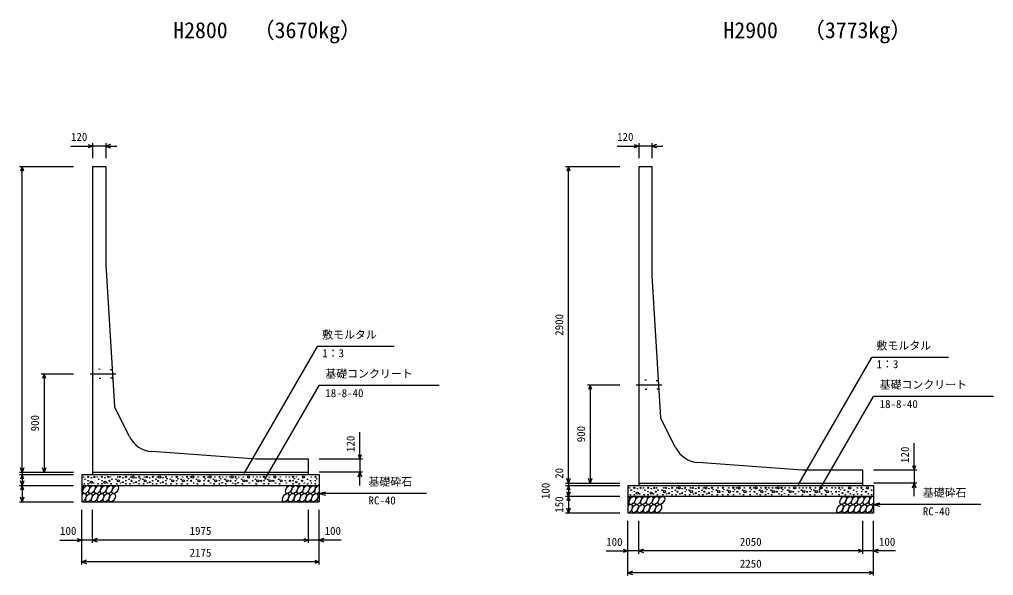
# Model space of a CAD drawing. Units: millimetres, scale not verified. Extents: x -50400 to 50400, y -17820 to 17820.
# Drawn here: x 26130 to 35047, y -10079 to -4989 of the extents above; entities that cross this region are included whole.
import ezdxf
from ezdxf.enums import TextEntityAlignment as Align

# ---------------------------------------------------------------- set-up
doc = ezdxf.new("R2010")
doc.units = ezdxf.units.MM
doc.header["$LTSCALE"] = 60
doc.linetypes.add('CHAIN1', pattern=[8, 5, -1, 1, -1])
doc.linetypes.add('DOTTED', pattern=[1.75, 0.25, -1.5])
for name, color, linetype, lineweight in [('0-0_CENTER', 7, 'CHAIN1', 25), ('0-1_DIM', 7, 'Continuous', 25), ('0-3_HATCH', 6, 'Continuous', 25), ('0-6_OUTLINE', 1, 'Continuous', 25), ('0-7_OUTLINE2', 4, 'DOTTED', 25), ('0-8_TXT', 7, 'Continuous', 25)]:
    doc.layers.add(name, color=color, linetype=linetype, lineweight=lineweight)
doc.styles.add('ＭＳ ゴシック', font='')
doc.styles.get('ＭＳ ゴシック').set_extended_font_data('MS Gothic')

msp = doc.modelspace()

# ---------------------------------------------------------------- linework, layer by layer
at = {"layer": '0-0_CENTER'}
for p, q in [((26775.89, -8233.94), (27011.53, -8233.94)), ((31775.89, -8333.94), (32011.53, -8333.94))]:
    msp.add_line(p, q, dxfattribs=at)
at = {"layer": '0-1_DIM'}
for p, q in [((26599.96, -6147.05), (26799.5, -6147.05)), ((26799.5, -6122.05), (26799.5, -6258.94)), ((26919.5, -6147.05), (26799.5, -6147.05)), ((26919.5, -6122.05), (26919.5, -6258.94)), ((26919.5, -6147.05), (27019.5, -6147.05)), ((31599.96, -6147.05), (31799.5, -6147.05)), ((31799.5, -6122.05), (31799.5, -6258.94)), ((31919.5, -6147.05), (31799.5, -6147.05)), ((31919.5, -6122.05), (31919.5, -6258.94)), ((31919.5, -6147.05), (32019.5, -6147.05)), ((26129.5, -6333.94), (26624.5, -6333.94)), ((26154.5, -9133.94), (26154.5, -6333.94)), ((31129.5, -6333.94), (31624.5, -6333.94)), ((31154.5, -9233.94), (31154.5, -6333.94)), ((28186.65, -9145.27), (28857.92, -7982.59)), ((29560.33, -7982.59), (28857.92, -7982.59)), ((33261.65, -9245.27), (33932.92, -8082.59)), ((34635.33, -8082.59), (33932.92, -8082.59)), ((26329.5, -8233.94), (26624.5, -8233.94)), ((26354.5, -8233.94), (26354.5, -9133.94)), ((28376.13, -9199.66), (28872.4, -8340.1)), ((29971.94, -8340.1), (28872.4, -8340.1)), ((31329.5, -8333.94), (31624.5, -8333.94)), ((31354.5, -8333.94), (31354.5, -9233.94)), ((33451.13, -9299.66), (33947.4, -8440.1)), ((35046.94, -8440.1), (33947.4, -8440.1)), ((29244.5, -9013.94), (29244.5, -8766.25)), ((34319.5, -9113.94), (34319.5, -8866.25)), ((29269.5, -9013.94), (28874.5, -9013.94)), ((29244.5, -9013.94), (29244.5, -9133.94)), ((26129.5, -9133.94), (26624.5, -9133.94)), ((26129.5, -9153.94), (26624.5, -9153.94)), ((26154.5, -9133.94), (26154.5, -9153.94)), ((26154.5, -9153.94), (26154.5, -9253.94)), ((29269.5, -9133.94), (28874.5, -9133.94)), ((29244.5, -9253.94), (29244.5, -9133.94)), ((34344.5, -9113.94), (33949.5, -9113.94)), ((34319.5, -9113.94), (34319.5, -9233.94)), ((26129.5, -9253.94), (26624.5, -9253.94)), ((26154.5, -9253.94), (26154.5, -9403.94)), ((31129.5, -9233.94), (31624.5, -9233.94)), ((31129.5, -9253.94), (31624.5, -9253.94)), ((31154.5, -9233.94), (31154.5, -9253.94)), ((31154.5, -9253.94), (31154.5, -9353.94)), ((34344.5, -9233.94), (33949.5, -9233.94)), ((34319.5, -9353.94), (34319.5, -9233.94)), ((28874.5, -9328.94), (28932.46, -9313.41)), ((29854.82, -9328.94), (28874.5, -9328.94)), ((28874.5, -9328.94), (28932.46, -9344.47)), ((31129.5, -9353.94), (31624.5, -9353.94)), ((31154.5, -9353.94), (31154.5, -9503.94)), ((26129.5, -9403.94), (26624.5, -9403.94)), ((33949.5, -9428.94), (34007.46, -9413.41)), ((34929.82, -9428.94), (33949.5, -9428.94)), ((33949.5, -9428.94), (34007.46, -9444.47)), ((26699.5, -9978.94), (26699.5, -9478.94)), ((26799.5, -9778.94), (26799.5, -9478.94)), ((28774.5, -9778.94), (28774.5, -9478.94)), ((28774.5, -9778.94), (28774.5, -9478.94)), ((28874.5, -9978.94), (28874.5, -9478.94)), ((31129.5, -9503.94), (31624.5, -9503.94)), ((31699.5, -10078.94), (31699.5, -9578.94)), ((31799.5, -9878.94), (31799.5, -9578.94)), ((33849.5, -9878.94), (33849.5, -9578.94)), ((33849.5, -9878.94), (33849.5, -9578.94)), ((33949.5, -10078.94), (33949.5, -9578.94)), ((26499.96, -9753.94), (26699.5, -9753.94)), ((26799.5, -9753.94), (26699.5, -9753.94)), ((28774.5, -9753.94), (26799.5, -9753.94)), ((28874.5, -9753.94), (28774.5, -9753.94)), ((29074.04, -9753.94), (28874.5, -9753.94)), ((31499.96, -9853.94), (31699.5, -9853.94)), ((31799.5, -9853.94), (31699.5, -9853.94)), ((33849.5, -9853.94), (31799.5, -9853.94)), ((33949.5, -9853.94), (33849.5, -9853.94)), ((34149.04, -9853.94), (33949.5, -9853.94)), ((28874.5, -9953.94), (26699.5, -9953.94)), ((33949.5, -10053.94), (31699.5, -10053.94))]:
    msp.add_line(p, q, dxfattribs=at)
for points in [[(26757.21, -6131.66), (26799.5, -6147.05), (26757.21, -6162.44)], [(26961.79, -6131.66), (26919.5, -6147.05), (26961.79, -6162.44)], [(31757.21, -6131.66), (31799.5, -6147.05), (31757.21, -6162.44)], [(31961.79, -6131.66), (31919.5, -6147.05), (31961.79, -6162.44)], [(26169.89, -6376.23), (26154.5, -6333.94), (26139.11, -6376.23)], [(31169.89, -6376.23), (31154.5, -6333.94), (31139.11, -6376.23)], [(26369.89, -8276.23), (26354.5, -8233.94), (26339.11, -8276.23)], [(31369.89, -8376.23), (31354.5, -8333.94), (31339.11, -8376.23)], [(29229.11, -8971.66), (29244.5, -9013.94), (29259.89, -8971.66)], [(26169.89, -9091.66), (26154.5, -9133.94), (26139.11, -9091.66)], [(26369.89, -9091.66), (26354.5, -9133.94), (26339.11, -9091.66)], [(34304.11, -9071.66), (34319.5, -9113.94), (34334.89, -9071.66)], [(26169.89, -9196.23), (26154.5, -9153.94), (26139.11, -9196.23)], [(29229.11, -9176.23), (29244.5, -9133.94), (29259.89, -9176.23)], [(26169.89, -9211.66), (26154.5, -9253.94), (26139.11, -9211.66)], [(26169.89, -9296.23), (26154.5, -9253.94), (26139.11, -9296.23)], [(31169.89, -9191.66), (31154.5, -9233.94), (31139.11, -9191.66)], [(31169.89, -9296.23), (31154.5, -9253.94), (31139.11, -9296.23)], [(31369.89, -9191.66), (31354.5, -9233.94), (31339.11, -9191.66)], [(34304.11, -9276.23), (34319.5, -9233.94), (34334.89, -9276.23)], [(26169.89, -9361.66), (26154.5, -9403.94), (26139.11, -9361.66)], [(31169.89, -9311.66), (31154.5, -9353.94), (31139.11, -9311.66)], [(31169.89, -9396.23), (31154.5, -9353.94), (31139.11, -9396.23)], [(31169.89, -9461.66), (31154.5, -9503.94), (31139.11, -9461.66)], [(26657.21, -9738.55), (26699.5, -9753.94), (26657.21, -9769.33)], [(26841.79, -9738.55), (26799.5, -9753.94), (26841.79, -9769.33)], [(28732.21, -9738.55), (28774.5, -9753.94), (28732.21, -9769.33)], [(28916.79, -9738.55), (28874.5, -9753.94), (28916.79, -9769.33)], [(31657.21, -9838.55), (31699.5, -9853.94), (31657.21, -9869.33)], [(31841.79, -9838.55), (31799.5, -9853.94), (31841.79, -9869.33)], [(33807.21, -9838.55), (33849.5, -9853.94), (33807.21, -9869.33)], [(33991.79, -9838.55), (33949.5, -9853.94), (33991.79, -9869.33)], [(26741.79, -9938.55), (26699.5, -9953.94), (26741.79, -9969.33)], [(28832.21, -9938.55), (28874.5, -9953.94), (28832.21, -9969.33)], [(31741.79, -10038.55), (31699.5, -10053.94), (31741.79, -10069.33)], [(33907.21, -10038.55), (33949.5, -10053.94), (33907.21, -10069.33)]]:
    msp.add_lwpolyline(points, dxfattribs=at)
at = {"layer": '0-3_HATCH'}
for centre, radius in [((26715.47, -9176.76), 2.5), ((26758.36, -9175.89), 5), ((26786.4, -9183.77), 2.5), ((26814.44, -9176.76), 5), ((26841.57, -9176.76), 2.5), ((26884.47, -9175.89), 5), ((26912.51, -9183.77), 2.5), ((26940.54, -9176.76), 5), ((26961.57, -9176.76), 2.5), ((27027.43, -9176.76), 2.5), ((27048.46, -9176.76), 5), ((27076.49, -9183.77), 2.5), ((27104.53, -9175.89), 5), ((27147.43, -9176.76), 2.5), ((27168.46, -9176.76), 10), ((27196.49, -9183.77), 2.5), ((27224.53, -9175.89), 5), ((27272.65, -9176.76), 2.5), ((27293.68, -9176.76), 5), ((27321.72, -9183.77), 2.5), ((27349.76, -9175.89), 5), ((27392.65, -9176.76), 2.5), ((27413.68, -9176.76), 10), ((27441.72, -9183.77), 2.5), ((27469.76, -9175.89), 5), ((27524.58, -9176.76), 2.5), ((27568.2, -9175.89), 5), ((27623.01, -9176.76), 2.5), ((27665.19, -9175.89), 5), ((27694.89, -9176.76), 2.5), ((27715.92, -9176.76), 10), ((27765.29, -9176.76), 2.5), ((27818.58, -9175.89), 5), ((27852.55, -9176.76), 2.5), ((27873.58, -9176.76), 10), ((27918.26, -9176.76), 2.5), ((27960.44, -9175.89), 5), ((27990.13, -9176.76), 2.5), ((28023.39, -9176.76), 2.5), ((28054.17, -9176.76), 2.5), ((28075.21, -9176.76), 10), ((28106.97, -9175.89), 5), ((28136.67, -9176.76), 2.5), ((28177.68, -9176.76), 2.5), ((28225.84, -9176.76), 10), ((28269.93, -9176.76), 2.5), ((28303.18, -9176.76), 2.5), ((28333.97, -9176.76), 2.5), ((28368.37, -9175.89), 5), ((28416.85, -9176.76), 2.5), ((28467.49, -9176.76), 10), ((28518.12, -9176.76), 2.5), ((28569.59, -9176.76), 2.5), ((28598.96, -9176.76), 2.5), ((28633.37, -9175.89), 5), ((28663.68, -9176.76), 2.5), ((28729.54, -9176.76), 10), ((28800.23, -9176.76), 2.5), ((28839.01, -9175.89), 5), ((26722.48, -9239.8), 2.5), ((26729.49, -9197.78), 2.5), ((26758.36, -9211.78), 2.5), ((26758.36, -9239.8), 2.5), ((26786.4, -9224.91), 10), ((26807.43, -9231.92), 2.5), ((26848.58, -9239.8), 2.5), ((26855.59, -9197.78), 2.5), ((26884.47, -9211.78), 2.5), ((26884.47, -9239.8), 2.5), ((26912.51, -9224.91), 10), ((26933.53, -9231.92), 2.5), ((26954.56, -9211.78), 5), ((26968.58, -9239.8), 2.5), ((26975.59, -9197.78), 2.5), ((27013.41, -9197.78), 2.5), ((27020.42, -9239.8), 2.5), ((27034.44, -9211.78), 10), ((27055.47, -9231.92), 2.5), ((27076.49, -9224.91), 5), ((27104.53, -9211.78), 2.5), ((27104.53, -9239.8), 2.5), ((27133.41, -9197.78), 2.5), ((27140.42, -9239.8), 2.5), ((27154.44, -9211.78), 5), ((27175.47, -9231.92), 2.5), ((27196.49, -9224.91), 5), ((27224.53, -9211.78), 2.5), ((27224.53, -9239.8), 2.5), ((27235.87, -9193.46), 2.5), ((27258.63, -9197.78), 2.5), ((27265.64, -9239.8), 2.5), ((27279.66, -9211.78), 10), ((27300.69, -9231.92), 2.5), ((27321.72, -9224.91), 5), ((27349.76, -9211.78), 2.5), ((27349.76, -9239.8), 2.5), ((27378.63, -9197.78), 2.5), ((27385.64, -9239.8), 2.5), ((27399.66, -9211.78), 5), ((27420.69, -9231.92), 2.5), ((27441.72, -9224.91), 5), ((27469.76, -9211.78), 2.5), ((27469.76, -9239.8), 2.5), ((27481.1, -9193.46), 2.5), ((27510.56, -9197.78), 2.5), ((27517.57, -9239.8), 2.5), ((27531.59, -9211.78), 10), ((27568.2, -9211.78), 2.5), ((27568.2, -9239.8), 2.5), ((27579.54, -9193.46), 2.5), ((27609, -9197.78), 2.5), ((27616.01, -9239.8), 2.5), ((27630.03, -9211.78), 10), ((27665.19, -9211.78), 2.5), ((27665.19, -9239.8), 2.5), ((27676.53, -9193.46), 2.5), ((27701.9, -9211.78), 5), ((27722.93, -9231.92), 2.5), ((27751.27, -9197.78), 2.5), ((27758.28, -9239.8), 2.5), ((27772.3, -9211.78), 10), ((27818.58, -9211.78), 2.5), ((27818.58, -9239.8), 2.5), ((27829.92, -9193.46), 2.5), ((27859.56, -9211.78), 5), ((27880.59, -9231.92), 2.5), ((27904.24, -9197.78), 2.5), ((27911.25, -9239.8), 2.5), ((27925.27, -9211.78), 10), ((27960.44, -9211.78), 2.5), ((27960.44, -9239.8), 2.5), ((27971.78, -9193.46), 2.5), ((27985.09, -9230.13), 2.5), ((28009.37, -9197.78), 2.5), ((28016.38, -9239.8), 2.5), ((28030.4, -9211.78), 10), ((28061.19, -9211.78), 5), ((28082.21, -9231.92), 2.5), ((28106.97, -9211.78), 2.5), ((28106.97, -9239.8), 2.5), ((28118.31, -9193.46), 2.5), ((28131.63, -9230.13), 2.5), ((28163.66, -9197.78), 2.5), ((28170.67, -9239.8), 2.5), ((28184.69, -9211.78), 10), ((28211.82, -9211.78), 5), ((28232.85, -9231.92), 2.5), ((28263.49, -9211.78), 2.5), ((28289.16, -9197.78), 2.5), ((28296.17, -9239.8), 2.5), ((28310.19, -9211.78), 10), ((28340.98, -9211.78), 5), ((28368.37, -9211.78), 2.5), ((28368.37, -9239.8), 2.5), ((28379.71, -9193.46), 2.5), ((28402.83, -9197.78), 2.5), ((28409.84, -9239.8), 2.5), ((28423.86, -9211.78), 10), ((28453.47, -9211.78), 5), ((28474.49, -9231.92), 2.5), ((28504.11, -9197.78), 2.5), ((28511.12, -9239.8), 2.5), ((28525.14, -9211.78), 10), ((28563.16, -9211.78), 2.5), ((28571.5, -9231.92), 2.5), ((28605.98, -9211.78), 5), ((28633.37, -9211.78), 2.5), ((28633.37, -9239.8), 2.5), ((28644.71, -9193.46), 2.5), ((28663.85, -9224.07), 5), ((28682.89, -9197.78), 2.5), ((28689.9, -9239.8), 2.5), ((28715.52, -9211.78), 5), ((28736.55, -9231.92), 2.5), ((28766.16, -9197.78), 2.5), ((28767.63, -9239.8), 2.5), ((28793.8, -9211.78), 2.5), ((28802.14, -9231.92), 2.5), ((28839.01, -9211.78), 2.5), ((28839.01, -9239.8), 2.5), ((28850.35, -9193.46), 2.5), ((31758.36, -9275.89), 5), ((31814.44, -9276.76), 5), ((31884.47, -9275.89), 5), ((31940.54, -9276.76), 5), ((32048.46, -9276.76), 5), ((32104.53, -9275.89), 5), ((32168.46, -9276.76), 10), ((32224.53, -9275.89), 5), ((32293.68, -9276.76), 5), ((32349.76, -9275.89), 5), ((32413.68, -9276.76), 10), ((32469.76, -9275.89), 5), ((32568.2, -9275.89), 5), ((32665.19, -9275.89), 5), ((32715.92, -9276.76), 10), ((32818.58, -9275.89), 5), ((32873.58, -9276.76), 10), ((32960.44, -9275.89), 5), ((33075.21, -9276.76), 10), ((33106.97, -9275.89), 5), ((33225.84, -9276.76), 10), ((33368.37, -9275.89), 5), ((33467.49, -9276.76), 10), ((33633.37, -9275.89), 5), ((33729.54, -9276.76), 10), ((33839.01, -9275.89), 5), ((33893.55, -9276.76), 10), ((31715.47, -9276.76), 2.5), ((31722.48, -9339.8), 2.5), ((31729.49, -9297.78), 2.5), ((31758.36, -9311.78), 2.5), ((31758.36, -9339.8), 2.5), ((31786.4, -9324.91), 10), ((31786.4, -9283.77), 2.5), ((31807.43, -9331.92), 2.5), ((31841.57, -9276.76), 2.5), ((31848.58, -9339.8), 2.5), ((31855.59, -9297.78), 2.5), ((31884.47, -9311.78), 2.5), ((31884.47, -9339.8), 2.5), ((31912.51, -9324.91), 10), ((31912.51, -9283.77), 2.5), ((31933.53, -9331.92), 2.5), ((31954.56, -9311.78), 5), ((31961.57, -9276.76), 2.5), ((31968.58, -9339.8), 2.5), ((31975.59, -9297.78), 2.5), ((32013.41, -9297.78), 2.5), ((32020.42, -9339.8), 2.5), ((32034.44, -9311.78), 10), ((32027.43, -9276.76), 2.5), ((32055.47, -9331.92), 2.5), ((32076.49, -9324.91), 5), ((32076.49, -9283.77), 2.5), ((32104.53, -9311.78), 2.5), ((32104.53, -9339.8), 2.5), ((32133.41, -9297.78), 2.5), ((32140.42, -9339.8), 2.5), ((32147.43, -9276.76), 2.5), ((32154.44, -9311.78), 5), ((32175.47, -9331.92), 2.5), ((32196.49, -9324.91), 5), ((32196.49, -9283.77), 2.5), ((32224.53, -9311.78), 2.5), ((32224.53, -9339.8), 2.5), ((32235.87, -9293.46), 2.5), ((32258.63, -9297.78), 2.5), ((32265.64, -9339.8), 2.5), ((32279.66, -9311.78), 10), ((32272.65, -9276.76), 2.5), ((32300.69, -9331.92), 2.5), ((32321.72, -9324.91), 5), ((32321.72, -9283.77), 2.5), ((32349.76, -9311.78), 2.5), ((32349.76, -9339.8), 2.5), ((32378.63, -9297.78), 2.5), ((32385.64, -9339.8), 2.5), ((32392.65, -9276.76), 2.5), ((32399.66, -9311.78), 5), ((32420.69, -9331.92), 2.5), ((32441.72, -9324.91), 5), ((32441.72, -9283.77), 2.5), ((32469.76, -9311.78), 2.5), ((32469.76, -9339.8), 2.5), ((32481.1, -9293.46), 2.5), ((32510.56, -9297.78), 2.5), ((32517.57, -9339.8), 2.5), ((32531.59, -9311.78), 10), ((32524.58, -9276.76), 2.5), ((32568.2, -9311.78), 2.5), ((32568.2, -9339.8), 2.5), ((32579.54, -9293.46), 2.5), ((32609, -9297.78), 2.5), ((32616.01, -9339.8), 2.5), ((32630.03, -9311.78), 10), ((32623.01, -9276.76), 2.5), ((32665.19, -9311.78), 2.5), ((32665.19, -9339.8), 2.5), ((32676.53, -9293.46), 2.5), ((32694.89, -9276.76), 2.5), ((32701.9, -9311.78), 5), ((32722.93, -9331.92), 2.5), ((32751.27, -9297.78), 2.5), ((32758.28, -9339.8), 2.5), ((32772.3, -9311.78), 10), ((32765.29, -9276.76), 2.5), ((32818.58, -9311.78), 2.5), ((32818.58, -9339.8), 2.5), ((32829.92, -9293.46), 2.5), ((32852.55, -9276.76), 2.5), ((32859.56, -9311.78), 5), ((32880.59, -9331.92), 2.5), ((32904.24, -9297.78), 2.5), ((32911.25, -9339.8), 2.5), ((32925.27, -9311.78), 10), ((32918.26, -9276.76), 2.5), ((32960.44, -9311.78), 2.5), ((32960.44, -9339.8), 2.5), ((32971.78, -9293.46), 2.5), ((32985.09, -9330.13), 2.5), ((32990.13, -9276.76), 2.5), ((33009.37, -9297.78), 2.5), ((33016.38, -9339.8), 2.5), ((33030.4, -9311.78), 10), ((33023.39, -9276.76), 2.5), ((33054.17, -9276.76), 2.5), ((33061.19, -9311.78), 5), ((33082.21, -9331.92), 2.5), ((33106.97, -9311.78), 2.5), ((33106.97, -9339.8), 2.5), ((33118.31, -9293.46), 2.5), ((33131.63, -9330.13), 2.5), ((33136.67, -9276.76), 2.5), ((33163.66, -9297.78), 2.5), ((33170.67, -9339.8), 2.5), ((33184.69, -9311.78), 10), ((33177.68, -9276.76), 2.5), ((33211.82, -9311.78), 5), ((33232.85, -9331.92), 2.5), ((33263.49, -9311.78), 2.5), ((33269.93, -9276.76), 2.5), ((33289.16, -9297.78), 2.5), ((33296.17, -9339.8), 2.5), ((33310.19, -9311.78), 10), ((33303.18, -9276.76), 2.5), ((33333.97, -9276.76), 2.5), ((33340.98, -9311.78), 5), ((33368.37, -9311.78), 2.5), ((33368.37, -9339.8), 2.5), ((33379.71, -9293.46), 2.5), ((33402.83, -9297.78), 2.5), ((33409.84, -9339.8), 2.5), ((33423.86, -9311.78), 10), ((33416.85, -9276.76), 2.5), ((33453.47, -9311.78), 5), ((33474.49, -9331.92), 2.5), ((33504.11, -9297.78), 2.5), ((33511.12, -9339.8), 2.5), ((33525.14, -9311.78), 10), ((33518.12, -9276.76), 2.5), ((33563.16, -9311.78), 2.5), ((33569.59, -9276.76), 2.5), ((33571.5, -9331.92), 2.5), ((33598.96, -9276.76), 2.5), ((33605.98, -9311.78), 5), ((33633.37, -9311.78), 2.5), ((33633.37, -9339.8), 2.5), ((33644.71, -9293.46), 2.5), ((33663.85, -9324.07), 5), ((33663.68, -9276.76), 2.5), ((33682.89, -9297.78), 2.5), ((33689.9, -9339.8), 2.5), ((33715.52, -9311.78), 5), ((33736.55, -9331.92), 2.5), ((33766.16, -9297.78), 2.5), ((33767.63, -9339.8), 2.5), ((33793.8, -9311.78), 2.5), ((33800.23, -9276.76), 2.5), ((33802.14, -9331.92), 2.5), ((33839.01, -9311.78), 2.5), ((33839.01, -9339.8), 2.5), ((33850.35, -9293.46), 2.5), ((33879.53, -9311.78), 5), ((33900.56, -9331.92), 2.5), ((33930.17, -9297.78), 2.5), ((33931.64, -9339.8), 2.5)]:
    msp.add_circle(centre, radius, dxfattribs=at)
for centre, start_param, end_param in [((26687.14, -9291.47), 4.385593, 6.6745444), ((28860.64, -9291.47), 0.3357715, 4.4411806), ((26712.46, -9366.46), 3.5111464, 7.548991), ((28885.96, -9366.46), 1.2110787, 3.5658734), ((31687.14, -9391.47), 4.385593, 6.6745444), ((33935.64, -9391.47), 0.3357715, 4.4411806), ((31712.46, -9466.46), 3.5111464, 7.548991), ((33960.96, -9466.46), 1.2110787, 3.5658734)]:
    msp.add_ellipse(centre, major_axis=(21.81, 35.31), ratio=0.5792, start_param=start_param, end_param=end_param, dxfattribs=at)
for centre in [(26740.34, -9291.47), (26793.55, -9291.47), (26846.76, -9291.47), (26899.97, -9291.47), (26953.18, -9291.47), (27006.39, -9291.47), (28594.6, -9291.47), (28647.81, -9291.47), (28701.01, -9291.47), (28754.22, -9291.47), (28807.43, -9291.47), (26765.66, -9366.46), (26818.87, -9366.46), (26872.08, -9366.46), (26925.29, -9366.46), (26978.5, -9366.46), (28566.71, -9366.46), (28619.92, -9366.46), (28673.13, -9366.46), (28726.34, -9366.46), (28779.54, -9366.46), (28832.75, -9366.46), (31740.34, -9391.47), (31793.55, -9391.47), (31846.76, -9391.47), (31899.97, -9391.47), (31953.18, -9391.47), (32006.39, -9391.47), (33669.6, -9391.47), (33722.81, -9391.47), (33776.01, -9391.47), (33829.22, -9391.47), (33882.43, -9391.47), (31765.66, -9466.46), (31818.87, -9466.46), (31872.08, -9466.46), (31925.29, -9466.46), (31978.5, -9466.46), (33641.71, -9466.46), (33694.92, -9466.46), (33748.13, -9466.46), (33801.34, -9466.46), (33854.54, -9466.46), (33907.75, -9466.46)]:
    msp.add_ellipse(centre, major_axis=(21.81, 35.31), ratio=0.5792, dxfattribs=at)
at = {"layer": '0-6_OUTLINE'}
for p, q in [((26799.5, -6333.94), (26919.5, -6333.94)), ((26799.5, -6333.94), (26799.5, -9153.94)), ((26919.5, -6333.94), (26919.5, -7233.94)), ((31799.5, -6333.94), (31919.5, -6333.94)), ((31799.5, -6333.94), (31799.5, -9253.94)), ((31919.5, -6333.94), (31919.5, -7333.94)), ((26919.5, -7233.94), (26999.5, -8533.94)), ((31919.5, -7333.94), (31999.5, -8633.94)), ((27135.89, -8806.72), (26999.5, -8533.94)), ((32135.89, -8906.72), (31999.5, -8633.94)), ((28299.5, -9013.94), (27341.36, -8944.26)), ((28774.5, -9013.94), (28299.5, -9013.94)), ((28774.5, -9153.94), (28774.5, -9013.94)), ((33299.5, -9113.94), (32341.36, -9044.26)), ((26699.5, -9153.94), (28874.5, -9153.94)), ((26699.5, -9153.94), (26699.5, -9403.94)), ((26799.5, -9133.94), (28774.5, -9133.94)), ((28874.5, -9153.94), (28874.5, -9403.94)), ((26699.5, -9253.94), (28874.5, -9253.94)), ((31699.5, -9253.94), (33949.5, -9253.94)), ((31699.5, -9253.94), (31699.5, -9503.94)), ((31799.5, -9233.94), (33849.5, -9233.94)), ((33949.5, -9253.94), (33949.5, -9503.94)), ((31699.5, -9353.94), (33949.5, -9353.94)), ((26699.5, -9403.94), (28874.5, -9403.94)), ((31699.5, -9503.94), (33949.5, -9503.94))]:
    msp.add_line(p, q, dxfattribs=at)
msp.add_lwpolyline([(33849.5, -9253.94), (33849.5, -9113.94), (33299.5, -9113.94)], dxfattribs=at)
for centre in [(27359.5, -8694.92), (32359.5, -8794.92)]:
    msp.add_arc(centre, 250, 206.56505, 265.84036, dxfattribs=at)
at = {"layer": '0-7_OUTLINE2'}
for p, q in [((26804.5, -8188.94), (26799.5, -8183.94)), ((26973.72, -8196.44), (26804.5, -8188.94)), ((26973.72, -8196.44), (26978.42, -8191.44)), ((26804.5, -8278.94), (26799.5, -8283.94)), ((26978.34, -8271.44), (26804.5, -8278.94)), ((26978.34, -8271.44), (26983.65, -8276.44)), ((31804.5, -8288.94), (31799.5, -8283.94)), ((31973.72, -8296.44), (31804.5, -8288.94)), ((31973.72, -8296.44), (31978.42, -8291.44)), ((31804.5, -8378.94), (31799.5, -8383.94)), ((31978.34, -8371.44), (31804.5, -8378.94)), ((31978.34, -8371.44), (31983.65, -8376.44))]:
    msp.add_line(p, q, dxfattribs=at)

# ---------------------------------------------------------------- texts
at = {"layer": '0-1_DIM', "style": 'ＭＳ ゴシック'}
for s, p in [('120', (26600.86, -6122.05)), ('120', (31600.86, -6122.05)), ('敷モルタル', (28900.77, -7932.59)), ('敷モルタル', (33975.77, -8032.59)), ('1：3', (28900.77, -8102.71)), ('1：3', (33975.77, -8202.71)), ('基礎コンクリート', (28929.65, -8290.1)), ('基礎コンクリート', (34004.65, -8390.1)), ('18-8-40', (28929.65, -8467.73)), ('18-8-40', (34004.65, -8567.73)), ('基礎砕石', (29324.75, -9278.94)), ('基礎砕石', (34399.75, -9378.94)), ('RC-40', (29324.75, -9450.32)), ('RC-40', (34399.75, -9550.32)), ('100', (26500.86, -9728.94)), ('1975', (27687, -9728.94)), ('100', (28923.14, -9728.94)), ('100', (31500.86, -9828.94)), ('2050', (32724.5, -9828.94)), ('100', (33998.14, -9828.94)), ('2175', (27687, -9928.94)), ('2250', (32724.5, -10028.94))]:
    msp.add_text(s, height=73.31, dxfattribs=at).set_placement(p, align=Align.BOTTOM_LEFT)
for s, p in [('2900', (31129.5, -7883.94)), ('900', (26329.5, -8758.94)), ('900', (31329.5, -8858.94)), ('120', (29219.5, -8948.3)), ('120', (34294.5, -9048.3)), ('20', (31129.5, -9193.88)), ('100', (31004.5, -9378.94)), ('150', (31129.5, -9503.94))]:
    msp.add_text(s, height=73.31, rotation=90, dxfattribs=at).set_placement(p, align=Align.BOTTOM_LEFT)
at = {"layer": '0-8_TXT', "style": 'ＭＳ ゴシック'}
for s, p in [('（3670kg）', (28265.62, -5203.69)), ('（3773kg）', (33303.12, -5203.69)), ('H2800', (27537, -5203.69)), ('H2900', (32574.5, -5203.69))]:
    msp.add_text(s, height=146.6, dxfattribs=at).set_placement(p, align=Align.BOTTOM_LEFT)

doc.saveas('drawing.dxf')
